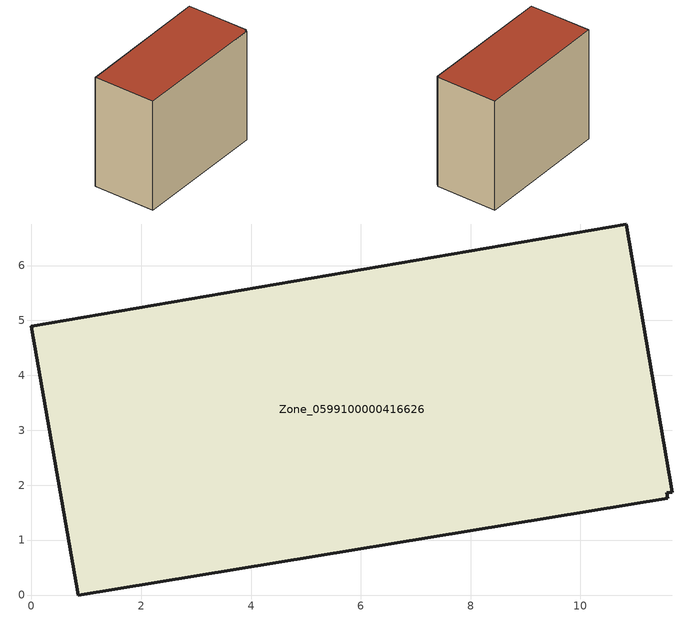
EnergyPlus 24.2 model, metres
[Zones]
Zone_0599100000416626
 floor ground (C_G): 0,4.89 10.83,6.76 11.67,1.88 11.57,1.86 11.59,1.76 0.85,0 z0
 wall outside (C_F): 0.85,0 11.59,1.76 11.57,1.86 11.67,1.88 10.83,6.76 0,4.89 0.85,0 z0:9.19
 roof outside (C_R): 10.83,6.76 0,4.89 0.85,0 11.59,1.76 11.57,1.86 11.67,1.88 z9.19
[BUILDING]
Pand.0599100000416626: North Axis=0; Terrain=City; Loads Convergence Tolerance Value=0.04; Temperature Convergence Tolerance Value=0.4; Solar Distribution=FullExterior; Maximum Number of Warmup Days=25; Minimum Number of Warmup Days=1
[Site:Location]
Rotterdam.The.Hague.AP_ZH_NLD Design_Conditions: Latitude=51.96; Longitude=4.45; Time Zone=1; Elevation=-4.5
[SITE:GROUNDTEMPERATURE:BUILDINGSURFACE]
18, 18, 18, 18, 18, 18, 18, 18, 18, 18, 18, 18
[MATERIAL] Thermal Absorptance=0.9; Solar Absorptance=0.7; Visible Absorptance=0.7
Name | Roughness | Thickness | Conductivity | Density | Specific Heat
G.TI.1992-2005 | MediumSmooth | 0.15 | 0.06 | 540 | 1210
F.TI.1992-2005 | Rough | 0.3 | 0.12 | 1920 | 840
R.TI.1992-2005 | MediumRough | 0.2 | 0.08 | 1500 | 1000
[CONSTRUCTION]
C_G: G.TI.1992-2005
C_F: F.TI.1992-2005
C_R: R.TI.1992-2005
[ZONE]
Zone_0599100000416626: Type=1; Multiplier=1; Ceiling Height=Autocalculate; Volume=Autocalculate; Floor Area=autocalculate; Part of Total Floor Area=Yes
[ZONEINFILTRATION:DESIGNFLOWRATE]
Infil_Zone_0599100000416626: Zone or ZoneList or Space or SpaceList=Zone_0599100000416626; Schedule=AlwaysOn; Design Flow Rate Calculation Method=Flow/Area; Flow Rate per Floor Area=0.0015; Constant Term Coefficient=1; Temperature Term Coefficient=0; Velocity Term Coefficient=0; Velocity Squared Term Coefficient=0
[HVACTEMPLATE:ZONE:IDEALLOADSAIRSYSTEM]
Zone_0599100000416626: Maximum Heating Supply Air Temperature=50; Minimum Cooling Supply Air Temperature=13; Maximum Heating Supply Air Humidity Ratio=0.0156; Minimum Cooling Supply Air Humidity Ratio=0.0077; Heating Limit=NoLimit; Cooling Limit=NoLimit; Dehumidification Control Type=ConstantSensibleHeatRatio; Cooling Sensible Heat Ratio=0.7; Dehumidification Setpoint=60; Humidification Control Type=None; Humidification Setpoint=30; Outdoor Air Method=None; Outdoor Air Flow Rate per Person=0.00944; Outdoor Air Flow Rate per Zone Floor Area=0; Outdoor Air Flow Rate per Zone=0; Demand Controlled Ventilation Type=None; Outdoor Air Economizer Type=NoEconomizer; Heat Recovery Type=None; Sensible Heat Recovery Effectiveness=0.7; Latent Heat Recovery Effectiveness=0.65
[ZONECONTROL:THERMOSTAT]
ThermostatControl_Zone_0599100000416626: Zone or ZoneList=Zone_0599100000416626; Control Type Schedule=DualSetpointControlType; Control 1=Thermostat_Zone_0599100000416626; Temperature Difference Between Cutout And Setpoint=0
[THERMOSTATSETPOINT:DUALSETPOINT]
Thermostat_Zone_0599100000416626: Heating Setpoint Temperature Schedule=HeatingSetpoint_Zone_0599100000416626; Cooling Setpoint Temperature Schedule=CoolingSetpoint_Zone_0599100000416626
[SCHEDULE:COMPACT]
HeatingSetpoint_Zone_0599100000416626: Through: 12/31, For: AllDays, Until: 24:00, 21
CoolingSetpoint_Zone_0599100000416626: Through: 12/31, For: AllDays, Until: 24:00, 24
DualSetpointControlType: Through: 12/31, For: AllDays, Until: 24:00, 4
AlwaysOn: Through: 12/31, For: AllDays, Until: 24:00, 1
